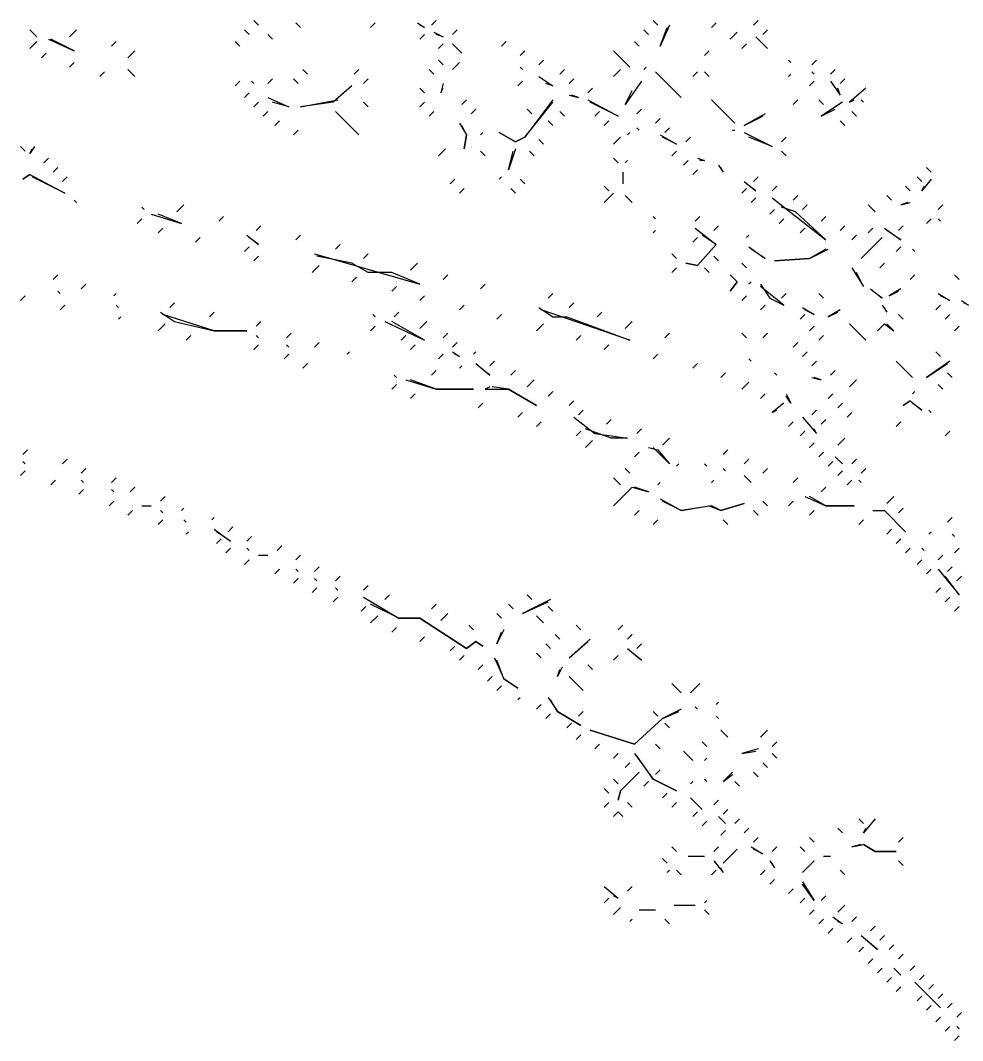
# Model space of a CAD drawing. Extents: x 1 to 2775, y -31 to 2075.
# Drawn here: x 1454.8 to 1522.1, y 1042.5 to 1115.3 of the extents above; entities that cross this region are included whole.
import ezdxf

# ---------------------------------------------------------------- set-up
doc = ezdxf.new("R2010")
doc.units = 0
doc.layers.add('LINEWORK', color=4, linetype='CONTINUOUS')

msp = doc.modelspace()

# ---------------------------------------------------------------- linework, layer by layer
at = {"layer": 'LINEWORK'}
for points in [[(1471.5, 1115.3333), (1471.8333, 1115)], [(1474.5, 1115.1667), (1474.8333, 1114.8333)], [(1480.1667, 1115.1667), (1479.8333, 1114.8333)], [(1483.1667, 1115.1667), (1483.6667, 1114.8333), (1483.3333, 1115)], [(1484.5, 1115.3333), (1484.1667, 1115)], [(1500, 1115.3333), (1500.3333, 1115)], [(1504.5, 1115.1667), (1504.1667, 1114.8333)], [(1507.5, 1115.3333), (1507.1667, 1115)], [(1455.5, 1114.6667), (1456, 1114.1667)], [(1458.8333, 1114.6667), (1458.3333, 1114.1667)], [(1470.8333, 1114.6667), (1471.1667, 1114.3333)], [(1484.3333, 1114.5), (1485, 1114.1667), (1484.5, 1114.3333)], [(1486, 1114.6667), (1485.6667, 1114.3333)], [(1499.3333, 1114.6667), (1499.6667, 1114.3333)], [(1501.1667, 1115), (1500.5, 1113.5), (1501, 1114.8333)], [(1506, 1114.5), (1505.5, 1114)], [(1508.1667, 1114.6667), (1507.8333, 1114.3333)], [(1456, 1113.8333), (1455.5, 1113.3333)], [(1456.8333, 1114), (1458.6667, 1113.1667), (1457, 1114)], [(1461.6667, 1113.8333), (1461.3333, 1113.5)], [(1470.1667, 1113.8333), (1470.5, 1113.5)], [(1472.5, 1114.3333), (1472.8333, 1114)], [(1483.6667, 1114.3333), (1483.3333, 1114)], [(1485, 1113.6667), (1484.6667, 1113.3333)], [(1485.6667, 1113.6667), (1486.3333, 1113)], [(1489.5, 1113.8333), (1489.1667, 1113.5)], [(1498.6667, 1113.8333), (1499, 1113.5)], [(1506.6667, 1113.6667), (1506.3333, 1113.3333)], [(1507.3333, 1114.1667), (1508.1667, 1113.3333)], [(1456.6667, 1113), (1456.3333, 1112.6667)], [(1463, 1113.1667), (1462.5, 1112.6667)], [(1490.8333, 1113.1667), (1490.5, 1112.8333)], [(1497.1667, 1113.1667), (1498.3333, 1112)], [(1504, 1113.1667), (1503.6667, 1112.8333)], [(1458.6667, 1112.3333), (1458.3333, 1112)], [(1484.6667, 1112.5), (1485, 1112.1667)], [(1486.1667, 1112.3333), (1485.6667, 1111.8333)], [(1492.1667, 1112.5), (1491.8333, 1112.1667)], [(1509.6667, 1112.5), (1509.8333, 1112.3333)], [(1511.6667, 1112.5), (1511.3333, 1112.1667)], [(1460.8333, 1111.6667), (1460.5, 1111.3333)], [(1462.5, 1111.8333), (1463, 1111.3333)], [(1475, 1111.8333), (1475.3333, 1111.5)], [(1479, 1111.8333), (1478.6667, 1111.5)], [(1484, 1111.8333), (1484.3333, 1111.5)], [(1490.5, 1112), (1490.6667, 1111.8333)], [(1493.6667, 1111.8333), (1493.3333, 1111.5)], [(1497.6667, 1111.8333), (1497.1667, 1111.3333)], [(1499.5, 1112), (1499.3333, 1111.8333)], [(1500.1667, 1111.6667), (1502, 1109.8333)], [(1503.1667, 1111.6667), (1502.8333, 1111.3333)], [(1503.6667, 1111.6667), (1504, 1111.3333)], [(1509.8333, 1111.5), (1509.6667, 1111.3333)], [(1511.3333, 1111.6667), (1511.5, 1111.5)], [(1513, 1111.8333), (1512.6667, 1111.5)], [(1470.5, 1111), (1470.1667, 1110.6667)], [(1471.3333, 1111), (1471.5, 1110.8333)], [(1472.8333, 1111.1667), (1472.5, 1110.8333)], [(1474.3333, 1111.1667), (1474.6667, 1110.8333)], [(1479.6667, 1111.1667), (1479.3333, 1110.8333)], [(1485, 1110.8333), (1484.8333, 1110.1667), (1485, 1110.5)], [(1490.6667, 1111), (1490.3333, 1110.6667)], [(1491.8333, 1111.3333), (1492.8333, 1110.6667), (1492.3333, 1110.8333)], [(1494.3333, 1111.1667), (1494, 1110.8333)], [(1499.1667, 1111), (1498, 1109.3333), (1498.5, 1110.3333)], [(1511.5, 1111), (1511.1667, 1110.6667)], [(1512.6667, 1111), (1513.3333, 1110), (1513.1667, 1110.5)], [(1513.6667, 1111.1667), (1513.3333, 1110.8333)], [(1471.1667, 1110.1667), (1470.8333, 1109.8333)], [(1478.5, 1110.6667), (1477.1667, 1109.5), (1474.8333, 1109.1667), (1477.5, 1109.6667)], [(1483.3333, 1110.5), (1483.6667, 1110.1667)], [(1494, 1110), (1494.6667, 1109.8333), (1494.1667, 1110)], [(1495.6667, 1110.5), (1495.3333, 1110.1667)], [(1515.1667, 1110.5), (1514, 1109.5), (1514.3333, 1109.6667)], [(1471.8333, 1109.5), (1471.5, 1109.1667)], [(1472.5, 1109.8333), (1474, 1109.1667), (1472.8333, 1109.5)], [(1479.3333, 1109.5), (1479.6667, 1109.1667)], [(1483.6667, 1109.5), (1483.3333, 1109.1667)], [(1486.6667, 1109.6667), (1486.3333, 1109.3333)], [(1492.8333, 1109.6667), (1490.8333, 1107), (1490.1667, 1106.6667), (1489, 1107.3333), (1490.1667, 1106.6667), (1490.8333, 1107), (1492.8333, 1109.5)], [(1495.3333, 1109.6667), (1497.5, 1108.5), (1495.5, 1109.5)], [(1504.1667, 1109.6667), (1505.8333, 1108)], [(1510.3333, 1109.6667), (1510, 1109.3333)], [(1511.8333, 1109.6667), (1512.1667, 1109.3333)], [(1513.5, 1109.5), (1512, 1108.5), (1513, 1109)], [(1514.8333, 1109.6667), (1515, 1109.5)], [(1472.5, 1108.8333), (1472.1667, 1108.5)], [(1477.3333, 1108.8333), (1479, 1107.1667)], [(1484.3333, 1108.8333), (1484, 1108.5)], [(1487.3333, 1109), (1487, 1108.6667)], [(1491, 1109), (1491.3333, 1108.6667)], [(1493.3333, 1108.8333), (1493.6667, 1108.5)], [(1496.1667, 1108.8333), (1495.8333, 1108.5)], [(1499.1667, 1109), (1498.8333, 1108.6667)], [(1508, 1108.6667), (1506.5, 1107.8333), (1507.8333, 1108.5)], [(1514.1667, 1108.8333), (1514.5, 1108.5)], [(1473.3333, 1108.1667), (1473, 1107.8333)], [(1486.1667, 1108), (1486.6667, 1107.1667), (1486.5, 1106.1667), (1486.6667, 1107.1667), (1486.3333, 1107.8333)], [(1492.5, 1108.1667), (1492.8333, 1107.8333)], [(1496.8333, 1108.1667), (1496.5, 1107.8333)], [(1500.5, 1108.3333), (1500.1667, 1108)], [(1513.3333, 1108.1667), (1513.6667, 1107.8333)], [(1474.6667, 1107.5), (1474.3333, 1107.1667)], [(1487.8333, 1107.3333), (1487.6667, 1107.1667)], [(1498.3333, 1107.3333), (1498.1667, 1107.1667)], [(1498.8333, 1107.6667), (1499, 1107.5)], [(1500.5, 1107.1667), (1501.6667, 1106.5), (1500.6667, 1107)], [(1501.1667, 1107.6667), (1500.8333, 1107.3333)], [(1505.6667, 1107.5), (1505.8333, 1107.5)], [(1506.5, 1107.3333), (1508.5, 1106.3333), (1506.8333, 1107)], [(1491.8333, 1106.8333), (1492.1667, 1106.5)], [(1497.6667, 1107), (1497.1667, 1106.5)], [(1502.6667, 1107), (1502.3333, 1106.6667)], [(1509.5, 1107), (1509.1667, 1106.6667)], [(1454.8333, 1106.3333), (1455.1667, 1106)], [(1455.8333, 1106.3333), (1455.5, 1105.8333), (1455.6667, 1106.1667)], [(1485.1667, 1106.1667), (1484.6667, 1105.6667)], [(1487.6667, 1106), (1488, 1105.6667)], [(1490.1667, 1106.1667), (1489.6667, 1104.6667), (1490, 1106)], [(1491.1667, 1106), (1491.5, 1105.6667)], [(1501.6667, 1106), (1501.3333, 1105.6667)], [(1509.1667, 1106), (1509.5, 1105.6667)], [(1456.8333, 1105.5), (1456.5, 1105.1667)], [(1497.1667, 1105.5), (1497.5, 1105.1667)], [(1498.1667, 1105.3333), (1498, 1105.1667)], [(1502.5, 1105.3333), (1502.1667, 1105)], [(1503.1667, 1105.5), (1503.6667, 1105.3333), (1503.3333, 1105.3333)], [(1504.6667, 1105), (1505, 1104.5), (1504.8333, 1104.8333)], [(1455.5, 1104.3333), (1455, 1104), (1455.5, 1104.3333), (1458, 1103), (1455.6667, 1104.1667)], [(1457.5, 1104.8333), (1457.1667, 1104.5)], [(1458.1667, 1104.1667), (1457.8333, 1103.8333)], [(1489.1667, 1104.1667), (1489, 1104)], [(1497.8333, 1104.5), (1497.8333, 1103.6667)], [(1503.1667, 1104.6667), (1502.8333, 1104.3333)], [(1507.5, 1104.1667), (1507.1667, 1103.8333)], [(1518.8333, 1104.1667), (1519.1667, 1103.8333)], [(1519.5, 1104.8333), (1519.8333, 1104.5)], [(1485.8333, 1104), (1485.5, 1103.6667)], [(1490.5, 1104), (1490.8333, 1103.6667)], [(1496.5, 1103.5), (1496.8333, 1103.1667)], [(1506.5, 1103.8333), (1507.3333, 1103.1667), (1506.6667, 1103.6667)], [(1508.8333, 1103.5), (1508.5, 1103.1667)], [(1518, 1103.5), (1518.3333, 1103.1667)], [(1519.8333, 1104), (1519.1667, 1103.1667), (1519.3333, 1103.5)], [(1486.5, 1103.3333), (1486.1667, 1103)], [(1489.8333, 1103.3333), (1490.1667, 1103)], [(1497.1667, 1103), (1496.5, 1102.3333)], [(1498, 1102.8333), (1498.5, 1102.3333)], [(1506.6667, 1103.3333), (1506.3333, 1103)], [(1510.3333, 1102.8333), (1510, 1102.5)], [(1516.6667, 1102.8333), (1517, 1102.5)], [(1458.6667, 1102.5), (1458.8333, 1102.3333)], [(1463.5, 1102), (1463.6667, 1101.8333)], [(1466.5, 1102.1667), (1466, 1101.6667)], [(1507.3333, 1102.6667), (1507, 1102.3333)], [(1508.5, 1102.6667), (1512.3333, 1099.6667), (1510.1667, 1101.6667), (1509.1667, 1102)], [(1511, 1102.1667), (1510.6667, 1101.8333)], [(1515.3333, 1102.1667), (1515.8333, 1101.6667)], [(1518.1667, 1102.3333), (1517.6667, 1102.1667), (1518.3333, 1102.3333)], [(1520.6667, 1102.1667), (1520.3333, 1101.8333)], [(1464.1667, 1101.5), (1466.3333, 1100.8333), (1464.6667, 1101.5)], [(1469.3333, 1101.3333), (1469, 1101)], [(1500, 1101.3333), (1500.1667, 1101.1667)], [(1503.3333, 1101.3333), (1503, 1101)], [(1508.6667, 1101.8333), (1508.3333, 1101.5)], [(1512.3333, 1101.3333), (1512, 1101)], [(1463.5, 1101.1667), (1463.1667, 1100.8333)], [(1472, 1100.6667), (1471.6667, 1100.3333)], [(1504.6667, 1100.6667), (1504.3333, 1100.3333)], [(1509.3333, 1101.1667), (1509, 1100.8333)], [(1513.6667, 1100.6667), (1513.3333, 1100.3333)], [(1517.8333, 1100.6667), (1517.5, 1100.3333)], [(1519.8333, 1101.1667), (1519.5, 1100.8333)], [(1520.3333, 1101.1667), (1520.5, 1101)], [(1465, 1100.5), (1464.6667, 1100.1667)], [(1467.6667, 1099.8333), (1467.3333, 1099.5)], [(1471, 1100), (1471.8333, 1099.3333), (1471.1667, 1099.8333)], [(1474.8333, 1100), (1474.5, 1099.6667)], [(1500.1667, 1100.3333), (1500, 1100.1667)], [(1503, 1100.5), (1504.5, 1099.3333), (1503.1667, 1097.8333), (1502.3333, 1098), (1503.1667, 1097.8333), (1504.5, 1099.3333), (1503.5, 1100)], [(1503.1667, 1099.8333), (1502.8333, 1099.5)], [(1506.8333, 1100), (1506.6667, 1099.8333)], [(1510.8333, 1100.5), (1510.5, 1100.1667)], [(1514.5, 1100), (1514.1667, 1099.6667)], [(1516.3333, 1099.8333), (1514.8333, 1098.3333)], [(1515.6667, 1100.5), (1515.3333, 1100.1667)], [(1516.5, 1100.5), (1517.6667, 1099.6667), (1516.6667, 1100.3333)], [(1471.1667, 1099.1667), (1470.8333, 1098.8333)], [(1477.6667, 1099.3333), (1477.3333, 1099)], [(1506.8333, 1099.1667), (1508, 1098.3333), (1507, 1099)], [(1517.6667, 1099.1667), (1517.3333, 1098.8333)], [(1471.8333, 1098.5), (1471.5, 1098.1667)], [(1475.8333, 1098.6667), (1483.3333, 1096.5), (1481.3333, 1097.3333), (1479.6667, 1097.3333), (1478.5, 1098), (1476, 1098.5)], [(1479.6667, 1098.6667), (1479.3333, 1098.3333)], [(1501.3333, 1098.6667), (1501.6667, 1098.3333)], [(1504.3333, 1098.5), (1504.6667, 1098.1667)], [(1512.3333, 1099), (1511.1667, 1098.3333), (1508.6667, 1098.1667), (1511.1667, 1098.3333), (1512.5, 1099)], [(1518.5, 1099), (1518.6667, 1098.8333)], [(1476.1667, 1097.8333), (1475.6667, 1097.3333)], [(1483.1667, 1098), (1482.6667, 1097.5)], [(1501.6667, 1097.6667), (1501.3333, 1097.3333)], [(1503.6667, 1097.6667), (1504, 1097.3333)], [(1506.3333, 1098), (1506.6667, 1097.6667)], [(1514.1667, 1097.6667), (1515, 1096.3333), (1514.5, 1097.3333)], [(1516.5, 1098), (1516.1667, 1097.6667)], [(1457.5, 1097.1667), (1457.1667, 1096.8333)], [(1478.8333, 1097), (1478.5, 1096.6667)], [(1485.3333, 1097.1667), (1485, 1096.8333)], [(1505.5, 1097.1667), (1506, 1096.6667), (1505.5, 1096), (1506, 1096.6667)], [(1518.6667, 1097.1667), (1518.3333, 1096.8333)], [(1521.5, 1097.1667), (1521.8333, 1096.8333)], [(1459.5, 1096.5), (1459.1667, 1096.1667)], [(1481.6667, 1096.3333), (1481.3333, 1096)], [(1488, 1096.5), (1487.6667, 1096.1667)], [(1507, 1096.6667), (1506.8333, 1096.5)], [(1507.6667, 1096.5), (1508.3333, 1095.5), (1509.3333, 1095), (1507.6667, 1096.3333)], [(1515.5, 1096.1667), (1516.3333, 1095.5), (1515.6667, 1096)], [(1517.6667, 1096.1667), (1516.8333, 1095.6667), (1517.5, 1096)], [(1455.1667, 1095.6667), (1454.8333, 1095.3333)], [(1457.5, 1096), (1457.6667, 1095.8333)], [(1461.6667, 1095.8333), (1461.5, 1095.6667)], [(1483.6667, 1095.6667), (1483.3333, 1095.3333)], [(1492.8333, 1095.8333), (1492.5, 1095.5)], [(1506.6667, 1095.6667), (1506.3333, 1095.3333)], [(1509.5, 1095.8333), (1509.1667, 1095.5)], [(1511.8333, 1095.8333), (1512.1667, 1095.5)], [(1520.3333, 1095.8333), (1521.1667, 1095.3333), (1520.5, 1095.6667)], [(1458, 1095), (1457.6667, 1094.6667)], [(1461.6667, 1095), (1461.8333, 1094.8333)], [(1465.8333, 1095.1667), (1465.5, 1094.8333)], [(1486.5, 1095), (1486.1667, 1094.6667)], [(1491.8333, 1094.8333), (1492.8333, 1094.1667), (1493.8333, 1094.1667), (1498.3333, 1092.5), (1492, 1094.6667)], [(1494.3333, 1095.1667), (1494, 1094.8333)], [(1508, 1095), (1507.6667, 1094.6667)], [(1510.6667, 1094.8333), (1511.5, 1094.3333), (1510.8333, 1094.6667)], [(1516.3333, 1095), (1516.6667, 1094.5), (1516.5, 1094.8333)], [(1520.5, 1095), (1520.1667, 1094.6667)], [(1522, 1095.3333), (1522.5, 1095), (1522.1667, 1095.1667)], [(1462, 1094.1667), (1461.8333, 1094)], [(1464.8333, 1094.5), (1465.8333, 1093.8333), (1468.6667, 1093.1667), (1471, 1093.1667), (1468.6667, 1093.1667), (1465, 1094.3333)], [(1468.6667, 1094.5), (1468.3333, 1094.1667)], [(1480, 1094.3333), (1480.1667, 1094.1667)], [(1481.8333, 1094.5), (1481.5, 1094.1667)], [(1489.1667, 1094.3333), (1488.8333, 1094)], [(1496.3333, 1094.5), (1496, 1094.1667)], [(1510.8333, 1094.3333), (1510.5, 1094)], [(1513.3333, 1094.6667), (1512.5, 1094.1667), (1513.1667, 1094.5)], [(1517.5, 1094.3333), (1517.8333, 1094)], [(1521.1667, 1094.3333), (1520.8333, 1094)], [(1465.1667, 1093.6667), (1464.6667, 1093.1667)], [(1472, 1093.8333), (1471.6667, 1093.5)], [(1480.1667, 1093.5), (1479.8333, 1093.1667)], [(1480.8333, 1093.8333), (1483.6667, 1092.5), (1481.3333, 1093.8333)], [(1483.8333, 1093.8333), (1483.3333, 1093.3333)], [(1492.1667, 1093.6667), (1491.6667, 1093.1667)], [(1498.5, 1093.8333), (1498, 1093.3333)], [(1511.5, 1093.5), (1511.1667, 1093.1667)], [(1514, 1093.6667), (1515.1667, 1092.5)], [(1516.5, 1093.6667), (1516, 1093.1667), (1516.5, 1093.6667), (1517.1667, 1093.1667), (1516.6667, 1093.6667)], [(1521.8333, 1093.5), (1521.5, 1093.1667)], [(1467, 1092.8333), (1466.6667, 1092.5)], [(1471.6667, 1092.8333), (1471.8333, 1092.6667)], [(1474.1667, 1093), (1473.8333, 1092.6667)], [(1482.3333, 1092.8333), (1482, 1092.5)], [(1485.3333, 1093), (1485, 1092.6667)], [(1494.8333, 1092.8333), (1494.5, 1092.5)], [(1501.1667, 1093), (1500.8333, 1092.6667)], [(1506.3333, 1093), (1506.6667, 1092.6667)], [(1508.1667, 1093), (1507.8333, 1092.6667)], [(1512.1667, 1092.8333), (1511.8333, 1092.5)], [(1471.8333, 1092.1667), (1471.5, 1091.8333)], [(1473.8333, 1092.1667), (1474, 1092)], [(1476.1667, 1092.3333), (1475.8333, 1092)], [(1483, 1092.1667), (1482.6667, 1091.8333)], [(1486, 1092.3333), (1485.6667, 1092)], [(1496.8333, 1092.1667), (1496.5, 1091.8333)], [(1510.3333, 1092.3333), (1510, 1092)], [(1474, 1091.5), (1473.6667, 1091.1667)], [(1478.3333, 1091.6667), (1478.1667, 1091.5)], [(1485, 1091.5), (1484.6667, 1091.1667)], [(1485.6667, 1091.6667), (1486.1667, 1091.3333), (1485.8333, 1091.5)], [(1487.3333, 1091.6667), (1487.1667, 1091.5)], [(1500.3333, 1091.5), (1500, 1091.1667)], [(1506.8333, 1091.1667), (1507, 1091)], [(1511, 1091.6667), (1510.6667, 1091.3333)], [(1520.1667, 1091.6667), (1520.5, 1091.3333)], [(1475.3333, 1090.8333), (1475, 1090.5)], [(1484.5, 1090.3333), (1484.1667, 1090)], [(1486.3333, 1090.6667), (1486.1667, 1090.5)], [(1487.3333, 1090.8333), (1488.3333, 1090), (1487.5, 1090.6667)], [(1488.6667, 1091), (1488.3333, 1090.6667)], [(1490.1667, 1090.3333), (1489.8333, 1090)], [(1503.1667, 1090.8333), (1502.8333, 1090.5)], [(1511.6667, 1091), (1511.3333, 1090.6667)], [(1513, 1090.3333), (1512.6667, 1090)], [(1517.3333, 1091), (1518.5, 1089.8333)], [(1521.1667, 1091), (1519.5, 1089.8333), (1521, 1090.8333)], [(1481.5, 1090), (1481.6667, 1089.8333)], [(1482.3333, 1089.6667), (1484.5, 1089), (1487.1667, 1089), (1484.5, 1089), (1482.6667, 1089.6667)], [(1491.5, 1089.6667), (1491, 1089.1667)], [(1505.1667, 1090.1667), (1504.8333, 1089.8333)], [(1508.6667, 1090.1667), (1508.8333, 1090)], [(1511.3333, 1089.8333), (1512, 1089.6667), (1511.5, 1089.8333)], [(1514.5, 1089.6667), (1514, 1089.1667)], [(1521, 1090.1667), (1521.3333, 1089.8333)], [(1481.6667, 1089.3333), (1481.3333, 1089)], [(1488.3333, 1089.1667), (1488, 1089), (1489.6667, 1089), (1491.6667, 1087.8333), (1489.6667, 1089), (1488.5, 1089.1667)], [(1506.8333, 1089.5), (1506.3333, 1089)], [(1520.3333, 1089.3333), (1520.6667, 1089)], [(1483, 1088.6667), (1482.6667, 1088.3333)], [(1492.8333, 1088.8333), (1492.5, 1088.5)], [(1494.3333, 1088.1667), (1494, 1087.8333)], [(1508, 1088.6667), (1507.6667, 1088.3333)], [(1509.5, 1088.6667), (1509.8333, 1088), (1509.5, 1088.5)], [(1512.8333, 1088.6667), (1512.5, 1088.3333)], [(1518.3333, 1088.1667), (1517.8333, 1087.8333), (1518.3333, 1088.1667), (1519.1667, 1087.5), (1518.5, 1088)], [(1518.6667, 1088.8333), (1518.5, 1088.6667)], [(1487.8333, 1088), (1487.5, 1087.6667)], [(1495, 1087.5), (1494.6667, 1087.1667)], [(1509.3333, 1088), (1508.5, 1087.3333), (1508.8333, 1087.5)], [(1511.6667, 1087.5), (1511.3333, 1087.1667)], [(1513.5, 1088), (1513.1667, 1087.6667)], [(1519.6667, 1087.5), (1519.8333, 1087.3333)], [(1490.6667, 1087.3333), (1490.3333, 1087)], [(1494.3333, 1087), (1495.8333, 1085.8333), (1498.1667, 1085.5), (1497, 1085.5), (1495.1667, 1086.1667)], [(1497, 1086.8333), (1496.6667, 1086.5)], [(1510.6667, 1087), (1511.6667, 1085.8333), (1511.5, 1086.1667)], [(1512.3333, 1086.8333), (1512, 1086.5)], [(1514.1667, 1087.3333), (1513.8333, 1087)], [(1492, 1086.6667), (1491.6667, 1086.3333)], [(1494.8333, 1086), (1494.5, 1085.6667)], [(1499.1667, 1086.1667), (1498.8333, 1085.8333)], [(1510, 1086.6667), (1509.6667, 1086.3333)], [(1510.8333, 1086), (1510.5, 1085.6667)], [(1517.6667, 1086.6667), (1517.3333, 1086.3333)], [(1521.1667, 1086), (1520.8333, 1085.6667)], [(1495.6667, 1085.3333), (1495.1667, 1084.8333)], [(1501.1667, 1085.5), (1500.6667, 1085)], [(1513.6667, 1085.5), (1513.1667, 1085)], [(1455.3333, 1084.6667), (1455, 1084.3333)], [(1499, 1084.5), (1498.6667, 1084.1667)], [(1499.6667, 1084.8333), (1500.3333, 1084.6667), (1501.1667, 1083.6667), (1500, 1084.8333)], [(1505.3333, 1084.6667), (1505, 1084.3333)], [(1511.5, 1085.1667), (1511.1667, 1084.8333)], [(1512.1667, 1084.5), (1511.8333, 1084.1667)], [(1455, 1083.8333), (1455.1667, 1083.6667)], [(1458.1667, 1084), (1457.8333, 1083.6667)], [(1506.8333, 1084), (1506.5, 1083.6667)], [(1512.8333, 1083.8333), (1512.5, 1083.5)], [(1513, 1084.1667), (1513.5, 1083.6667)], [(1514.5, 1084), (1514.1667, 1083.6667)], [(1455.1667, 1083.1667), (1454.8333, 1082.8333)], [(1459.5, 1083.3333), (1459.1667, 1083)], [(1498, 1083.3333), (1498.3333, 1083)], [(1501.8333, 1083.6667), (1501.6667, 1083.5)], [(1503.6667, 1083.6667), (1503.8333, 1083.5)], [(1505, 1083.3333), (1505.1667, 1083.1667)], [(1508.1667, 1083.3333), (1507.8333, 1083)], [(1513.5, 1083.1667), (1513.1667, 1082.8333)], [(1515.1667, 1083.3333), (1514.8333, 1083)], [(1457.3333, 1082.5), (1457, 1082.1667)], [(1459.1667, 1082.5), (1459.3333, 1082.3333)], [(1461.6667, 1082.6667), (1461.3333, 1082.3333)], [(1497.1667, 1082.6667), (1497.6667, 1082.1667)], [(1500.5, 1082.3333), (1500.3333, 1082.1667)], [(1504.3333, 1082.5), (1504.1667, 1082.3333)], [(1506.5, 1082.8333), (1507, 1082.3333)], [(1510.3333, 1082.6667), (1510, 1082.3333)], [(1514.1667, 1082.5), (1513.8333, 1082.1667)], [(1514.6667, 1082.5), (1514.8333, 1082.3333)], [(1459.3333, 1081.8333), (1459, 1081.5)], [(1461.3333, 1081.8333), (1461.5, 1081.6667)], [(1463, 1082), (1462.6667, 1081.6667)], [(1498.5, 1082), (1497.1667, 1080.6667), (1498.5, 1082), (1499.6667, 1081.6667), (1498.6667, 1082)], [(1512.3333, 1082), (1512, 1081.6667)], [(1461.5, 1081), (1461.1667, 1080.6667)], [(1465.1667, 1081.3333), (1464.8333, 1081)], [(1500.5, 1081.1667), (1502, 1080.3333), (1504, 1080.6667), (1504.8333, 1080.3333), (1506.5, 1080.8333), (1504.8333, 1080.3333), (1504.1667, 1080.6667), (1502, 1080.3333), (1500.6667, 1081)], [(1507.8333, 1081), (1508.1667, 1080.6667)], [(1510, 1081), (1509.6667, 1080.6667)], [(1510.8333, 1081.3333), (1512.3333, 1080.6667), (1514.3333, 1080.6667), (1512.3333, 1080.6667), (1511.1667, 1081.3333)], [(1517.1667, 1081.3333), (1516.6667, 1080.8333)], [(1462.8333, 1080.3333), (1462.5, 1080)], [(1463.5, 1080.6667), (1464.1667, 1080.6667)], [(1464.8333, 1080.3333), (1465, 1080.1667)], [(1466.5, 1080.5), (1466.3333, 1080.3333)], [(1499, 1080.3333), (1498.6667, 1080)], [(1507.1667, 1080.3333), (1507.5, 1080)], [(1511.5, 1080.3333), (1511.1667, 1080)], [(1515.6667, 1080.3333), (1516.5, 1080.3333), (1518, 1078.8333), (1516.5, 1080.3333)], [(1517.8333, 1080.5), (1517.5, 1080.1667)], [(1465, 1079.6667), (1464.6667, 1079.3333)], [(1466.5, 1079.6667), (1466.6667, 1079.5)], [(1468.6667, 1079.8333), (1468.5, 1079.6667)], [(1500.3333, 1079.6667), (1500, 1079.3333)], [(1505, 1079.6667), (1505.3333, 1079.3333)], [(1515, 1079.6667), (1514.6667, 1079.3333)], [(1521.3333, 1079.8333), (1521, 1079.5)], [(1466.8333, 1078.8333), (1466.6667, 1078.6667)], [(1468.6667, 1079), (1469.8333, 1078.1667), (1468.8333, 1078.8333)], [(1470, 1079.1667), (1469.6667, 1078.8333)], [(1517, 1079), (1516.6667, 1078.6667)], [(1519.8333, 1078.8333), (1519.6667, 1078.6667)], [(1521.3333, 1078.6667), (1521.5, 1078.5)], [(1469.1667, 1078.3333), (1468.8333, 1078)], [(1471.3333, 1078.5), (1471, 1078.1667)], [(1517.6667, 1078.3333), (1517.3333, 1078)], [(1469.8333, 1077.6667), (1469.5, 1077.3333)], [(1471, 1077.6667), (1471.1667, 1077.5)], [(1473.5, 1077.8333), (1473.1667, 1077.5)], [(1518.3333, 1077.6667), (1518, 1077.3333)], [(1519.1667, 1077.6667), (1519.3333, 1077.5)], [(1521.8333, 1077.6667), (1521.5, 1077.3333)], [(1471.1667, 1076.8333), (1470.8333, 1076.5)], [(1471.8333, 1077.1667), (1472.5, 1077.1667)], [(1474.8333, 1077.1667), (1474.5, 1076.8333)], [(1519.1667, 1076.8333), (1518.8333, 1076.5)], [(1520.6667, 1077.1667), (1520.3333, 1076.8333)], [(1473.3333, 1076.1667), (1473, 1075.8333)], [(1474.5, 1076.1667), (1474.6667, 1076)], [(1476.1667, 1076.3333), (1475.8333, 1076)], [(1519.8333, 1076.1667), (1519.5, 1075.8333)], [(1520.3333, 1076.1667), (1521.8333, 1074.3333), (1520.8333, 1075.6667)], [(1521.3333, 1076.3333), (1521, 1076)], [(1474.6667, 1075.5), (1474.3333, 1075.1667)], [(1475.8333, 1075.5), (1476, 1075.3333)], [(1477.6667, 1075.6667), (1477.3333, 1075.3333)], [(1522, 1075.6667), (1521.6667, 1075.3333)], [(1476, 1074.8333), (1475.6667, 1074.5)], [(1477.3333, 1074.8333), (1477.5, 1074.6667)], [(1479.6667, 1075), (1479.3333, 1074.6667)], [(1481.1667, 1074.3333), (1480.8333, 1074)], [(1491, 1074.3333), (1491.3333, 1074)], [(1520.5, 1074.8333), (1520.1667, 1074.5)], [(1477.5, 1074.1667), (1477.1667, 1073.8333)], [(1479.3333, 1074.1667), (1481.8333, 1072.6667), (1483.3333, 1072.6667), (1486.6667, 1070.5), (1487.3333, 1071), (1487.8333, 1070.6667), (1487.3333, 1071), (1486.6667, 1070.5), (1483.3333, 1072.6667), (1481.8333, 1072.6667), (1479.8333, 1073.6667)], [(1484.5, 1073.6667), (1484.1667, 1073.3333)], [(1489.6667, 1073.6667), (1490, 1073.3333)], [(1492.6667, 1074), (1490.6667, 1073), (1492.5, 1073.8333)], [(1521.1667, 1074.1667), (1520.8333, 1073.8333)], [(1479.5, 1073.5), (1479.1667, 1073.1667)], [(1485.3333, 1073), (1484.8333, 1072.5)], [(1488.8333, 1073), (1489.1667, 1072.6667)], [(1492.5, 1073.5), (1492.8333, 1073.1667)], [(1521.8333, 1073.5), (1521.5, 1073.1667)], [(1480.3333, 1072.8333), (1479.8333, 1072.3333)], [(1486.8333, 1072.1667), (1487.1667, 1071.8333)], [(1491.6667, 1072.8333), (1492.1667, 1072.3333)], [(1494.5, 1072.1667), (1494.8333, 1071.8333)], [(1497.8333, 1072.1667), (1497.5, 1071.8333)], [(1481.6667, 1072), (1481.3333, 1071.6667)], [(1489.3333, 1071.8333), (1488.8333, 1070.8333), (1489.1667, 1071.6667)], [(1493, 1071.5), (1493.3333, 1071.1667)], [(1498.5, 1071.5), (1498.1667, 1071.1667)], [(1483.6667, 1071.3333), (1483.3333, 1071)], [(1485.8333, 1070.6667), (1485.5, 1070.3333)], [(1492.3333, 1070.8333), (1492.6667, 1070.5)], [(1495.5, 1071.1667), (1494, 1069.8333), (1495.3333, 1071)], [(1499.1667, 1070.8333), (1498.8333, 1070.5)], [(1486.5, 1070), (1486.1667, 1069.6667)], [(1491.6667, 1070.1667), (1492, 1069.8333)], [(1497.5, 1070), (1497.1667, 1069.6667)], [(1498.1667, 1070.5), (1499.1667, 1069.6667), (1498.3333, 1070.3333)], [(1487.8333, 1069.3333), (1487.5, 1069)], [(1488.6667, 1069.8333), (1489.3333, 1068.3333), (1490.3333, 1067.6667), (1489.3333, 1068.3333), (1488.8333, 1069.6667)], [(1495.3333, 1069.3333), (1495.6667, 1069)], [(1488.5, 1068.5), (1488.1667, 1068.1667)], [(1493.5, 1069.1667), (1493.1667, 1068.5), (1493.3333, 1069)], [(1494, 1068.5), (1495, 1067.5)], [(1489.1667, 1067.8333), (1488.8333, 1067.5)], [(1501.3333, 1068), (1502, 1067.3333)], [(1503.3333, 1068), (1502.6667, 1067.3333)], [(1490.5, 1067), (1490.3333, 1066.8333)], [(1492, 1066.5), (1491.6667, 1066.1667)], [(1492.5, 1067), (1493.1667, 1066), (1494.8333, 1065), (1493.1667, 1066), (1492.6667, 1066.8333)], [(1503, 1066.3333), (1503.1667, 1066.1667)], [(1504.6667, 1066.6667), (1504.5, 1066.5)], [(1492.6667, 1065.8333), (1492.3333, 1065.5)], [(1495, 1066), (1494.6667, 1065.6667)], [(1502, 1066.1667), (1500.6667, 1065.5), (1498.6667, 1063.6667), (1495.5, 1064.6667), (1498.6667, 1063.6667), (1500.6667, 1065.5), (1501.8333, 1066)], [(1500, 1066), (1500.3333, 1065.6667)], [(1504.5, 1065.6667), (1504.6667, 1065.5)], [(1494.1667, 1065.1667), (1493.8333, 1064.8333)], [(1500.8333, 1065.1667), (1501.1667, 1064.8333)], [(1494.8333, 1064.3333), (1494.5, 1064)], [(1504.8333, 1064.6667), (1505.3333, 1064.1667)], [(1508.1667, 1064.6667), (1507.6667, 1064.1667)], [(1496.1667, 1063.6667), (1495.8333, 1063.3333)], [(1500.1667, 1063.6667), (1500.5, 1063.3333)], [(1503.5, 1063.8333), (1503.8333, 1063.5)], [(1508.8333, 1063.8333), (1508.5, 1063.5)], [(1497.5, 1063), (1497.1667, 1062.6667)], [(1498.6667, 1063), (1500, 1061.1667), (1501.6667, 1060.3333), (1500, 1061.1667), (1498.8333, 1062.8333)], [(1502.1667, 1063.1667), (1502.8333, 1062.5)], [(1503.8333, 1062.6667), (1503.6667, 1062.5)], [(1507.5, 1063.3333), (1506.3333, 1063), (1507.3333, 1063.1667)], [(1508.5, 1063), (1508.8333, 1062.6667)], [(1498.3333, 1062.3333), (1498, 1062)], [(1507.8333, 1062.3333), (1508.1667, 1062)], [(1499, 1061.6667), (1497.6667, 1060.3333), (1497.5, 1059.6667), (1497.6667, 1060.3333)], [(1500.5, 1061.8333), (1500.1667, 1061.5)], [(1505.6667, 1061.6667), (1505, 1061), (1505.6667, 1061.5)], [(1507.1667, 1061.6667), (1507.5, 1061.3333)], [(1496.5, 1060.5), (1496.8333, 1060.1667)], [(1497.1667, 1061.1667), (1497.5, 1060.8333)], [(1499.6667, 1061), (1499.3333, 1060.6667)], [(1502.8333, 1061), (1502.6667, 1060.8333)], [(1503.6667, 1061.1667), (1503.8333, 1061)], [(1505.8333, 1061), (1506.1667, 1060.6667)], [(1501, 1060.1667), (1500.6667, 1059.8333)], [(1502.6667, 1059.8333), (1503.5, 1059)], [(1496.8333, 1059.5), (1496.5, 1059.1667)], [(1498.1667, 1059.5), (1498.5, 1059.1667)], [(1501.6667, 1059.5), (1501.3333, 1059.1667)], [(1504.6667, 1059.6667), (1504.3333, 1059.3333)], [(1505.3333, 1059), (1505, 1058.6667)], [(1497.5, 1058.8333), (1497.1667, 1058.5), (1497.5, 1058.8333), (1497.8333, 1058.5)], [(1503.1667, 1058.8333), (1502.8333, 1058.5)], [(1504.6667, 1058.5), (1505.1667, 1058)], [(1506.1667, 1058.3333), (1505.8333, 1058)], [(1514.6667, 1058.3333), (1515, 1058)], [(1515.8333, 1058.3333), (1515, 1057.3333), (1515.1667, 1057.6667)], [(1503.8333, 1058.1667), (1503.5, 1057.8333)], [(1506.8333, 1057.6667), (1506.5, 1057.3333)], [(1513.1667, 1057.6667), (1513.5, 1057.3333)], [(1505.1667, 1057.5), (1504.8333, 1057.1667)], [(1507.5, 1057), (1507.1667, 1056.6667)], [(1511.1667, 1057), (1511.5, 1056.6667)], [(1517.8333, 1057), (1517.5, 1056.6667)], [(1501.3333, 1056.3333), (1501.6667, 1056)], [(1504.6667, 1056.3333), (1504.3333, 1056)], [(1506, 1056.1667), (1505, 1055.1667)], [(1507, 1056.3333), (1507.8333, 1055.8333), (1507.1667, 1056.1667)], [(1508.8333, 1056.3333), (1508.5, 1056)], [(1510.5, 1056.3333), (1510.8333, 1056)], [(1514.8333, 1056.5), (1514.1667, 1056.3333), (1515, 1056.5), (1515.8333, 1056), (1517.3333, 1056), (1515.8333, 1056), (1515, 1056.5)], [(1500.6667, 1055.5), (1501, 1055.1667)], [(1502.5, 1055.6667), (1503.6667, 1055.6667)], [(1512.1667, 1055.6667), (1512.6667, 1055.6667)], [(1501.1667, 1054.6667), (1501, 1054.5)], [(1501.6667, 1054.6667), (1502, 1054.3333)], [(1504.5, 1054.6667), (1504.1667, 1054.3333)], [(1504.3333, 1055.3333), (1505, 1054.5), (1504.8333, 1054.8333)], [(1508, 1054.6667), (1507.6667, 1054.3333)], [(1508.3333, 1055.3333), (1508.6667, 1054.8333), (1508.5, 1055.1667)], [(1511.5, 1055.3333), (1510.6667, 1054.5)], [(1513.3333, 1054.6667), (1513.6667, 1054.3333)], [(1517.5, 1055.3333), (1517.8333, 1055)], [(1508.6667, 1054), (1508.3333, 1053.6667)], [(1496.5, 1053.5), (1497.5, 1052.6667), (1497.1667, 1052.8333)], [(1498.5, 1053.5), (1498.1667, 1053.1667)], [(1510, 1053.3333), (1509.6667, 1053)], [(1510.6667, 1053.8333), (1511.5, 1052.5), (1510.6667, 1053.6667)], [(1496.8333, 1052.6667), (1496.5, 1052.3333)], [(1503.8333, 1052.5), (1503.6667, 1052.3333)], [(1510.8333, 1052.6667), (1510.5, 1052.3333)], [(1512.3333, 1052.8333), (1512, 1052.5)], [(1497.6667, 1052), (1497.1667, 1051.5)], [(1499, 1051.8333), (1500.1667, 1051.8333)], [(1501.5, 1052.1667), (1503, 1052.1667)], [(1503.6667, 1051.8333), (1504, 1051.5)], [(1511.5, 1051.8333), (1511.1667, 1051.5)], [(1513.6667, 1052.1667), (1513.1667, 1051.6667)], [(1498.5, 1051.1667), (1498.3333, 1051)], [(1500.8333, 1051.1667), (1501.1667, 1050.8333)], [(1512.1667, 1051.1667), (1511.8333, 1050.8333)], [(1512.8333, 1051.3333), (1513.5, 1050.8333), (1513.1667, 1051)], [(1514.5, 1051.3333), (1514.1667, 1051)], [(1512.8333, 1050.5), (1512.5, 1050.1667)], [(1515.8333, 1050.6667), (1515.5, 1050.3333)], [(1514.1667, 1049.8333), (1513.8333, 1049.5)], [(1514.8333, 1050), (1516, 1049), (1515, 1049.8333)], [(1516.5, 1050), (1516.1667, 1049.6667)], [(1515, 1049.1667), (1514.6667, 1048.8333)], [(1517.1667, 1049.3333), (1516.8333, 1049)], [(1515.6667, 1048.3333), (1515.3333, 1048)], [(1517.8333, 1048.6667), (1517.5, 1048.3333)], [(1516.3333, 1047.6667), (1516, 1047.3333)], [(1517.1667, 1047.6667), (1517.6667, 1047.1667)], [(1518.6667, 1047.8333), (1518.3333, 1047.5)], [(1517, 1047), (1516.6667, 1046.6667)], [(1518.6667, 1046.6667), (1520.5, 1044.8333)], [(1519.3333, 1047.1667), (1519, 1046.8333)], [(1517.6667, 1046.3333), (1517.3333, 1046)], [(1520, 1046.5), (1519.6667, 1046.1667)], [(1519.1667, 1045.6667), (1518.8333, 1045.3333)], [(1520.6667, 1045.8333), (1520.3333, 1045.5)], [(1521.3333, 1045.1667), (1521, 1044.8333)], [(1519.8333, 1045), (1519.5, 1044.6667)], [(1522, 1044.5), (1521.6667, 1044.1667)], [(1520.5, 1044.1667), (1520.1667, 1043.8333)], [(1521.1667, 1043.5), (1520.8333, 1043.1667)], [(1521.6667, 1043.5), (1521.8333, 1043.3333)], [(1521.8333, 1042.8333), (1521.5, 1042.5)]]:
    msp.add_lwpolyline(points, dxfattribs=at)

doc.saveas('drawing.dxf')
